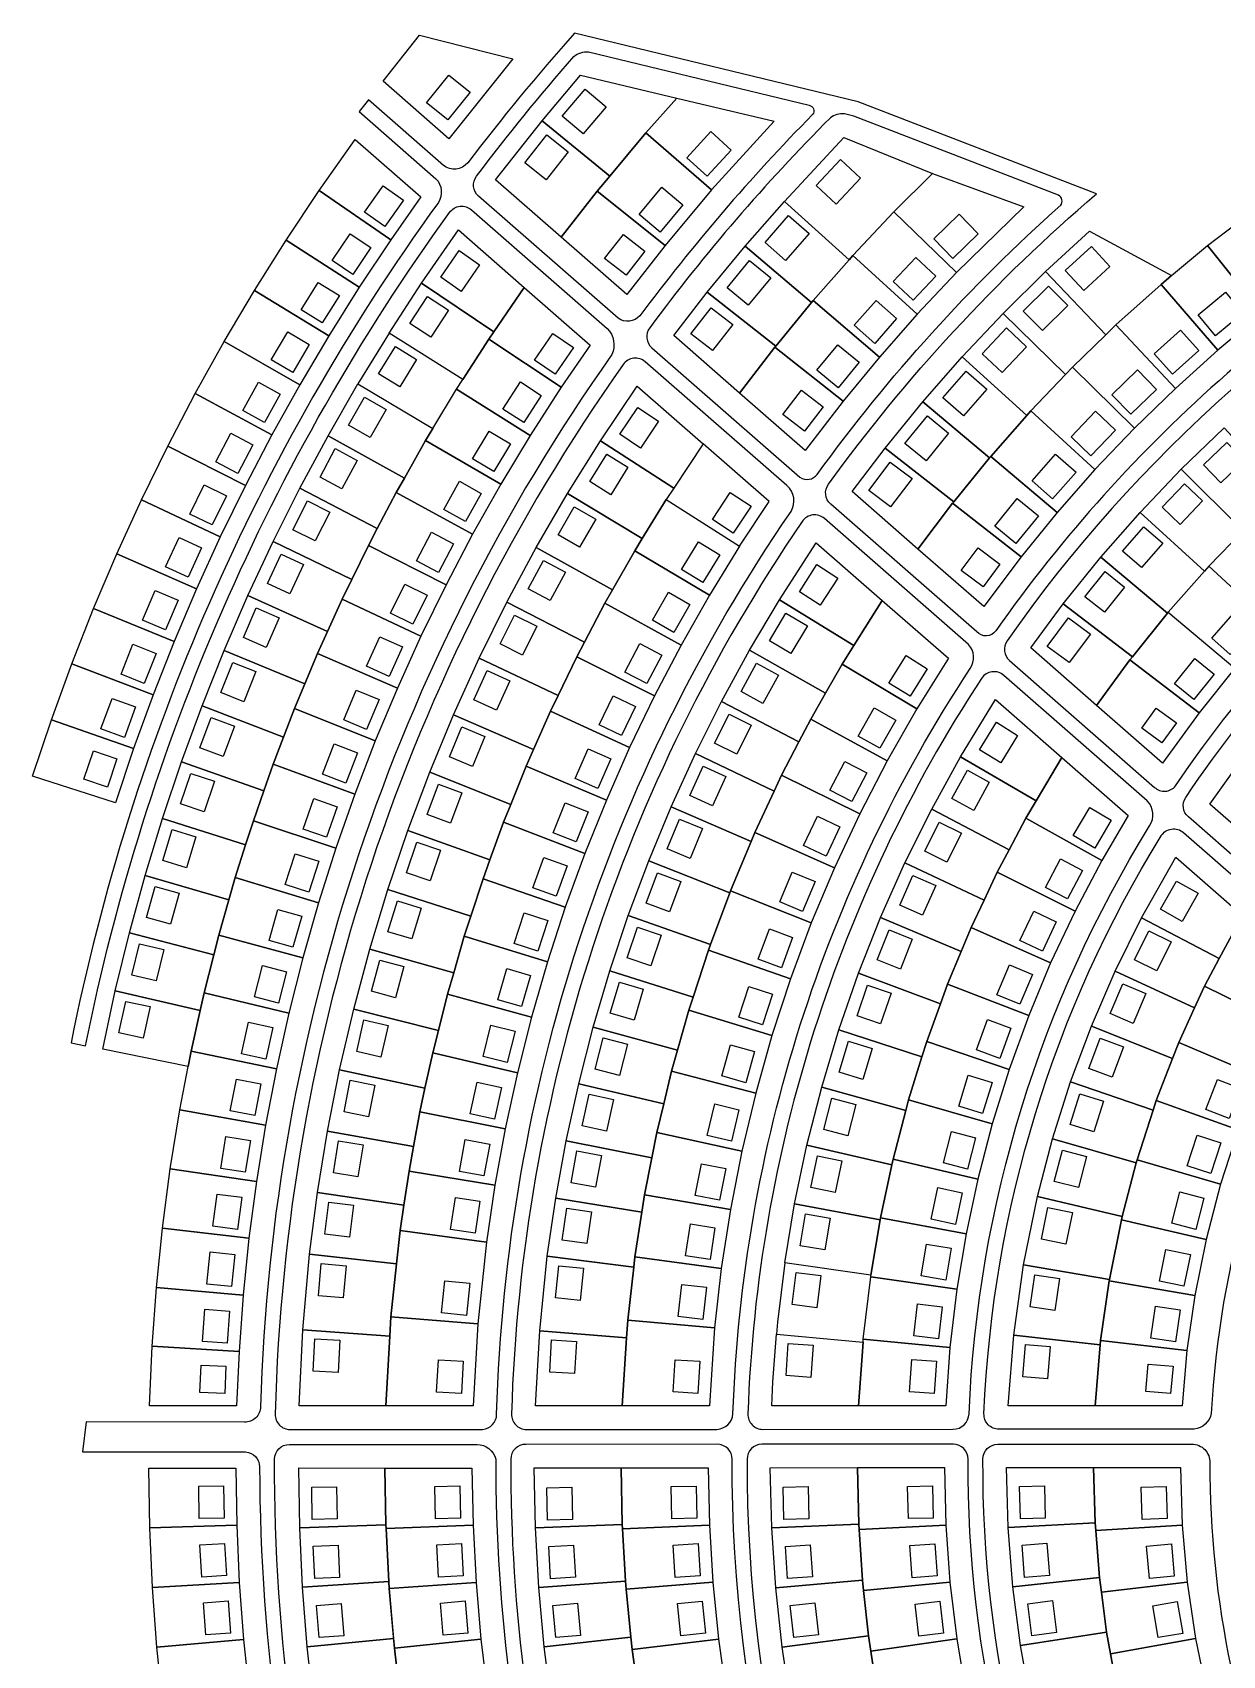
# Model space of a CAD drawing. Header units: millimetres. Extents: x -2529 to 8314, y -4885 to 3935.
# Drawn here: x -228 to 251, y -1768 to -1115 of the extents above; entities that cross this region are included whole.
import ezdxf

# ---------------------------------------------------------------- set-up
doc = ezdxf.new("R2010")
doc.units = ezdxf.units.MM
for name, color, linetype, true_color in [('благоустройство_внутридворовые_дороги', 7, 'Continuous', 0x000000), ('дома_зона застройки', 7, 'Continuous', 0x000000), ('Участки_зона_Ж_1_1_18_08_034001_2518', 7, 'Continuous', 0x000000)]:
    doc.layers.add(name, color=color, linetype=linetype, true_color=true_color)
doc.layers.add('дом_ИЖС_2518_2', color=5, linetype='Continuous')

msp = doc.modelspace()

# ---------------------------------------------------------------- linework, layer by layer
at = {"layer": 'благоустройство_внутридворовые_дороги'}
for points in [[(367.41, -1173.53, 0.12021), (159.44, -1355.5, -0.472633), (151.77, -1355.92), (93.05, -1304.56, -0.387577), (92.14, -1296.52, -0.059359), (199.99, -1179.71), (104.11, -1142.7), (-9.93, -1115.05, 0.019548), (-52.93, -1167.27, -0.400493), (-62.73, -1168.29), (-92.89, -1141.91), (-96.61, -1146.62), (-65.72, -1173.65, -0.3467), (-64.74, -1183.2, 0.107822), (-212.48, -1521.3), (-206.59, -1522.47, -0.107658), (-60.21, -1187.17, -0.441609), (-51.4, -1186.17), (3.15, -1233.89, -0.310579), (5.05, -1244.35, 0.147368), (-136.29, -1667.64, -0.425913), (-142.73, -1673.82), (-206.4, -1673.69), (-207.86, -1685.83), (-142.29, -1685.81, -0.390853), (-136.63, -1691.81, 0.13968), (-19.82, -2099.3, -0.342038)], [(509.92, -1314.05, -0.45558), (506.58, -1322.47, 0.169475), (305.31, -1483.53, -0.436327), (298.1, -1483.93), (236.88, -1430.37, -0.377114), (235.84, -1422.52, -0.155886), (465.6, -1240.08, -0.380517), (473.05, -1242.93), (509.92, -1314.05)], [(-130.37, -1670.65, 0.421928), (-124.37, -1676.8), (-47.01, -1676.77, 0.401184), (-41.33, -1670.6, -0.143755), (77.09, -1307.47, 0.367787), (75.4, -1297.09), (18.44, -1247.27, 0.445199), (9.59, -1248.33, 0.1481), (-130.37, -1670.65, -0.1481)], [(-35.33, -1670.59, 0.423108), (-29.33, -1676.77), (47.3, -1676.74, 0.379706), (53.74, -1670.53, -0.13749), (149.14, -1370.66, 0.354191), (148.42, -1360.96), (90.53, -1310.33, 0.449505), (81.63, -1311.46, 0.143413), (-35.33, -1670.59, 0.145762)], [(59.74, -1670.53, 0.424628), (65.74, -1676.74), (142.22, -1676.71, 0.395802), (148.69, -1670.46, -0.128842), (221.31, -1434, 0.350392), (220.36, -1423.9), (162.66, -1373.43, 0.4555), (153.69, -1374.65, 0.137026), (59.74, -1670.53, 0.139771)], [(160.69, -1676.71, -0.426731), (154.69, -1670.46, -0.128176), (225.88, -1438.02, -0.463878), (234.94, -1436.65), (295.38, -1489.53, -0.293312), (295.81, -1499.5, 0.115233), (246.09, -1670.36, -0.323456), (239.2, -1676.68), (160.69, -1676.71)], [(-15.15, -2095.43, -0.140411), (-130.63, -1688.79, -0.413445), (-124.63, -1682.8), (-49.2, -1682.78, -0.341353), (-41.63, -1688.76, 0.136717), (55.04, -2039.63, -0.322362), (53.72, -2047.34), (-6.23, -2096.89, -0.454331), (-15.15, -2095.43, 0.142692)], [(58.78, -2034.18, 0.460125), (67.76, -2035.74), (126.44, -1987.24, 0.328711), (128.24, -1976.59, -0.129688), (53.39, -1688.72, 0.391191), (47.8, -1682.74), (-29.63, -1682.77, 0.413265), (-35.63, -1688.75, 0.135684), (58.78, -2034.18, 0.138336)], [(132.94, -1972.69, 0.468048), (141.99, -1974.39), (200.98, -1925.64, 0.331334), (202.7, -1914.78, -0.120891), (148.27, -1688.69, 0.412127), (142.37, -1682.71), (65.39, -1682.74, 0.413073), (59.39, -1688.72, 0.129217), (132.94, -1972.69, 0.132383)]]:
    msp.add_lwpolyline(points, format="xyb", dxfattribs=at)
for points in [[(-4.32, -1122.59), (84.33, -1144.08, -0.565863), (85.79, -1147.78, 0.034546), (16.31, -1228.83, -0.368351), (7.54, -1229.76), (-48.56, -1180.68, -0.393447), (-49.4, -1172.55, -0.018043), (-10.24, -1124.46, -0.190819)], [(92.9, -1149.13, 0.036326), (20.26, -1233.56, 0.390718), (21.13, -1241.65), (80.66, -1293.72, 0.403965), (87.61, -1292.55, -0.053992), (185.57, -1184.31, 0.451335), (184.7, -1180.24), (102.32, -1148.44), (98.56, -1147.53, 0.194975)], [(365.29, -1181.43, 0.118068), (163.98, -1359.48, 0.383178), (164.94, -1367.44), (223.28, -1418.48, 0.436827), (231.71, -1417.91, -0.154711), (462.81, -1234.72, 0.42034), (465.66, -1228.67), (460.36, -1218.44, 0.180647), (457.24, -1215.63), (370.32, -1181.15, 0.220155)], [(245.55, -1690.2, 0.106315), (279.51, -1850.86, -0.358213), (276.69, -1863.06), (216.59, -1912.73, -0.479156), (207.43, -1910.85, -0.120211), (154.27, -1688.69, -0.412833), (160.26, -1682.71), (238.28, -1682.68, -0.420292)]]:
    msp.add_lwpolyline(points, format="xyb", close=True, dxfattribs=at)
at = {"layer": 'дом_ИЖС_2518_2'}
for points in [[(-160.9, -1712.62), (-161.1, -1699.62), (-151.1, -1699.47), (-150.9, -1712.47)], [(-115.5, -1712.95), (-115.69, -1699.95), (-105.7, -1699.8), (-105.5, -1712.8)], [(-65.85, -1712.69), (-66.1, -1699.69), (-56.1, -1699.5), (-55.86, -1712.5)], [(-20.81, -1713.21), (-21.07, -1700.22), (-11.08, -1700.01), (-10.81, -1713.01)], [(29.21, -1712.74), (28.92, -1699.75), (38.92, -1699.53), (39.21, -1712.52)], [(74.26, -1712.96), (73.95, -1699.96), (83.95, -1699.73), (84.26, -1712.72)], [(124.29, -1712.67), (123.95, -1699.68), (133.95, -1699.42), (134.29, -1712.41)], [(169.35, -1712.69), (168.98, -1699.7), (178.98, -1699.42), (179.35, -1712.41)], [(218.32, -1712.98), (217.91, -1699.99), (227.9, -1699.67), (228.32, -1712.66)], [(-159.91, -1736.21), (-160.7, -1723.23), (-150.72, -1722.62), (-149.93, -1735.6)], [(-114.48, -1736.77), (-115.09, -1723.78), (-105.1, -1723.31), (-104.49, -1736.3)], [(-64.73, -1736.16), (-65.41, -1723.18), (-55.42, -1722.65), (-54.74, -1735.63)], [(-19.58, -1736.82), (-20.31, -1723.84), (-10.33, -1723.27), (-9.59, -1736.25)], [(30.52, -1736.29), (29.73, -1723.31), (39.71, -1722.71), (40.5, -1735.68)], [(75.72, -1736.79), (74.86, -1723.82), (84.83, -1723.16), (85.7, -1736.13)], [(125.86, -1736.42), (124.92, -1723.45), (134.89, -1722.73), (135.83, -1735.69)], [(171.04, -1736.29), (170.02, -1723.33), (179.99, -1722.54), (181.01, -1735.5)], [(221.26, -1736.69), (220.1, -1723.74), (230.06, -1722.85), (231.22, -1735.79)], [(-158.24, -1759.44), (-159.22, -1746.48), (-149.25, -1745.72), (-148.27, -1758.69)], [(-112.71, -1760.54), (-113.74, -1747.58), (-103.77, -1746.8), (-102.74, -1759.76)], [(-62.82, -1759.58), (-63.93, -1746.63), (-53.97, -1745.77), (-52.86, -1758.72)], [(-17.48, -1760.54), (-18.69, -1747.6), (-8.73, -1746.67), (-7.52, -1759.62)], [(32.74, -1759.77), (31.45, -1746.83), (41.4, -1745.84), (42.69, -1758.77)], [(78.16, -1760.54), (76.75, -1747.62), (86.69, -1746.53), (88.1, -1759.45)], [(128.51, -1759.94), (126.97, -1747.03), (136.9, -1745.85), (138.44, -1758.75)], [(173.94, -1759.76), (172.26, -1746.87), (182.18, -1745.58), (183.86, -1758.47)], [(224.77, -1760.54), (222.53, -1747.74), (232.38, -1746.02), (234.62, -1758.82)]]:
    msp.add_lwpolyline(points, close=True, dxfattribs=at)
at = {"layer": 'дома_зона застройки'}
for points in [[(-69.51, -1143.09), (-60.56, -1131.94), (-51.98, -1138.83), (-60.94, -1149.98)], [(-14.92, -1148.52), (-5.71, -1137.59), (2.7, -1144.68), (-6.52, -1155.61)], [(35.21, -1165.25), (44.84, -1154.68), (52.97, -1162.08), (43.35, -1172.65)], [(-30, -1167.25), (-21.13, -1156.03), (-12.5, -1162.85), (-21.37, -1174.07)], [(87.19, -1176.41), (96.94, -1165.96), (104.98, -1173.46), (95.22, -1183.92)], [(-94.42, -1187.14), (-86.95, -1176.5), (-78.77, -1182.24), (-86.24, -1192.88)], [(16.02, -1188.02), (25.19, -1177.04), (33.63, -1184.09), (24.46, -1195.07)], [(134.47, -1197.87), (144.72, -1187.91), (152.39, -1195.79), (142.14, -1205.76)], [(66.64, -1199.22), (76.06, -1188.47), (84.34, -1195.72), (74.91, -1206.47)], [(-107.44, -1206.57), (-100.24, -1195.74), (-91.91, -1201.28), (-99.11, -1212.1)], [(2.1, -1205.73), (9.65, -1196.02), (18.33, -1202.78), (10.78, -1212.49)], [(187.39, -1210.51), (197.93, -1200.84), (205.36, -1208.94), (194.83, -1218.61)], [(-63.78, -1213.26), (-56.37, -1202.57), (-48.15, -1208.28), (-55.56, -1218.96)], [(51.35, -1217.52), (60.43, -1206.47), (68.93, -1213.45), (59.85, -1224.5)], [(118.16, -1215), (127.27, -1205.31), (135.28, -1212.85), (126.17, -1222.54)], [(-119.94, -1226.34), (-113.03, -1215.33), (-104.56, -1220.64), (-111.47, -1231.65)], [(170.49, -1226.88), (180.66, -1216.84), (188.39, -1224.67), (178.21, -1234.71)], [(240.79, -1228.44), (251.78, -1219.3), (258.81, -1227.76), (247.81, -1236.9)], [(-76.16, -1231.93), (-69.07, -1221.04), (-60.69, -1226.5), (-67.78, -1237.39)], [(36.78, -1236.07), (44.91, -1225.55), (53.62, -1232.27), (45.49, -1242.79)], [(102.53, -1232.6), (111.31, -1222.61), (119.57, -1229.88), (110.78, -1239.86)], [(153.99, -1244.06), (163.79, -1233.65), (171.8, -1241.2), (161.99, -1251.6)], [(-131.93, -1246.43), (-125.31, -1235.24), (-116.7, -1240.33), (-123.32, -1251.52)], [(-26.04, -1246.64), (-18.7, -1235.91), (-10.45, -1241.55), (-17.79, -1252.28)], [(87.5, -1250.71), (95.94, -1240.44), (104.44, -1247.42), (95.99, -1257.69)], [(223.14, -1244.14), (233.77, -1234.58), (241.12, -1242.76), (230.49, -1252.32)], [(-88.79, -1252.16), (-82.01, -1241.07), (-73.48, -1246.29), (-80.26, -1257.38)], [(138.12, -1261.82), (147.54, -1251.07), (155.81, -1258.32), (146.39, -1269.07)], [(206.11, -1260.51), (216.36, -1250.55), (224.03, -1258.43), (213.77, -1268.4)], [(-143.37, -1266.83), (-137.05, -1255.47), (-128.31, -1260.33), (-134.63, -1271.69)], [(-38.8, -1266.28), (-31.76, -1255.35), (-23.35, -1260.77), (-30.39, -1271.7)], [(73.78, -1268.44), (81.26, -1258.67), (89.99, -1265.36), (82.52, -1275.13)], [(-100.85, -1272.74), (-94.38, -1261.46), (-85.71, -1266.44), (-92.18, -1277.71)], [(8.25, -1276.42), (15.51, -1265.64), (23.8, -1271.22), (16.55, -1282.01)], [(122.9, -1280.15), (131.93, -1269.06), (140.46, -1276), (131.43, -1287.09)], [(189.73, -1277.53), (199.59, -1267.17), (207.56, -1274.76), (197.7, -1285.11)], [(-154.28, -1287.53), (-148.26, -1276.01), (-139.39, -1280.64), (-145.41, -1292.16)], [(-50.99, -1286.31), (-44.27, -1275.18), (-35.71, -1280.34), (-42.43, -1291.47)], [(243.02, -1288.78), (252.39, -1279.76), (259.32, -1286.97), (249.96, -1295.98)], [(-112.33, -1293.65), (-106.18, -1282.2), (-97.37, -1286.93), (-103.52, -1298.38)], [(-3.89, -1295.45), (3, -1284.42), (11.48, -1289.72), (4.59, -1300.75)], [(174.02, -1295.17), (183.47, -1284.44), (191.73, -1291.71), (182.28, -1302.44)], [(108.35, -1298.99), (116.99, -1287.59), (125.75, -1294.24), (117.11, -1305.63)], [(-164.63, -1308.51), (-158.92, -1296.83), (-149.94, -1301.23), (-155.65, -1312.9)], [(-62.58, -1306.68), (-56.19, -1295.35), (-47.48, -1300.26), (-53.87, -1311.59)], [(226.37, -1305.77), (235.35, -1296.36), (242.58, -1303.26), (233.61, -1312.67)], [(-123.21, -1314.88), (-117.39, -1303.26), (-108.45, -1307.74), (-114.27, -1319.36)], [(-16.61, -1316.83), (-10.09, -1305.58), (-1.44, -1310.59), (-7.96, -1321.84)], [(45.51, -1310.75), (52.66, -1299.89), (61.01, -1305.4), (53.86, -1316.25)], [(159.01, -1313.41), (168.04, -1302.32), (176.57, -1309.27), (167.54, -1320.36)], [(-174.43, -1329.75), (-169.03, -1317.93), (-159.94, -1322.09), (-165.34, -1333.91)], [(-73.57, -1327.39), (-67.52, -1315.88), (-58.67, -1320.53), (-64.72, -1332.04)], [(210.46, -1323.44), (219.03, -1313.67), (226.55, -1320.26), (217.98, -1330.03)], [(-133.5, -1336.41), (-128, -1324.63), (-118.94, -1328.86), (-124.43, -1340.64)], [(33.08, -1330.8), (39.88, -1319.72), (48.4, -1324.95), (41.6, -1336.03)], [(145.53, -1331.2), (152.3, -1322.16), (161.1, -1328.75), (154.33, -1337.79)], [(-28.62, -1338.62), (-22.48, -1327.16), (-13.66, -1331.88), (-19.81, -1343.34)], [(80.44, -1339.78), (87.5, -1328.86), (95.9, -1334.29), (88.84, -1345.21)], [(195.3, -1341.77), (203.45, -1331.64), (211.24, -1337.91), (203.1, -1348.04)], [(-83.94, -1348.4), (-78.24, -1336.72), (-69.25, -1341.12), (-74.96, -1352.8)], [(-183.67, -1351.25), (-178.58, -1339.29), (-169.38, -1343.2), (-174.47, -1355.16)], [(21.33, -1351.26), (27.75, -1339.96), (36.45, -1344.9), (30.02, -1356.2)], [(-143.17, -1358.22), (-138.01, -1346.29), (-128.83, -1350.26), (-133.99, -1362.19)], [(-39.9, -1360.8), (-34.14, -1349.14), (-25.18, -1353.57), (-30.94, -1365.23)], [(68.41, -1359.55), (75.04, -1348.37), (83.65, -1353.47), (77.02, -1364.65)], [(180.14, -1361.76), (188.64, -1350.26), (197.49, -1356.8), (188.98, -1368.3)], [(246.26, -1358.42), (254.86, -1348.67), (262.36, -1355.29), (253.76, -1365.04)], [(-93.7, -1369.72), (-88.34, -1357.88), (-79.23, -1362), (-84.59, -1373.84)], [(-192.34, -1372.98), (-187.56, -1360.89), (-178.26, -1364.56), (-183.03, -1376.65)], [(10.27, -1372.11), (16.31, -1360.6), (25.16, -1365.24), (19.12, -1376.75)], [(-152.22, -1380.3), (-147.4, -1368.22), (-138.11, -1371.93), (-142.94, -1384.01)], [(57.02, -1379.91), (63.24, -1368.5), (72.02, -1373.29), (65.79, -1384.7)], [(116.46, -1376.5), (123.35, -1365.48), (131.83, -1370.78), (124.94, -1381.8)], [(231.31, -1376.81), (239.45, -1366.67), (247.25, -1372.93), (239.11, -1383.07)], [(-50.44, -1383.32), (-45.07, -1371.49), (-35.96, -1375.62), (-41.34, -1387.46)], [(-200.43, -1394.93), (-195.97, -1382.72), (-186.58, -1386.14), (-191.03, -1398.36)], [(-102.82, -1391.31), (-97.81, -1379.32), (-88.58, -1383.17), (-93.59, -1395.17)], [(-0.08, -1393.32), (5.57, -1381.61), (14.57, -1385.95), (8.92, -1397.66)], [(-160.65, -1402.62), (-156.17, -1390.41), (-146.78, -1393.86), (-151.26, -1406.06)], [(46.35, -1400.66), (52.16, -1389.04), (61.11, -1393.51), (55.29, -1405.14)], [(104.15, -1397.82), (110.59, -1386.53), (119.28, -1391.48), (112.84, -1402.77)], [(218.12, -1394.7), (224, -1386.61), (232.09, -1392.49), (226.21, -1400.58)], [(-60.23, -1406.2), (-55.26, -1394.19), (-46.02, -1398.02), (-51, -1410.03)], [(152.89, -1403.38), (159.7, -1392.31), (168.22, -1397.55), (161.4, -1408.62)], [(-207.3, -1415.19), (-203.49, -1403.81), (-194.01, -1406.99), (-197.82, -1418.37)], [(-111.3, -1413.16), (-106.65, -1401.03), (-97.31, -1404.61), (-101.97, -1416.75)], [(-9.72, -1414.86), (-4.47, -1402.97), (4.68, -1407.01), (-0.57, -1418.9)], [(36.42, -1421.79), (41.82, -1409.96), (50.92, -1414.12), (45.51, -1425.94)], [(92.71, -1419.62), (98.69, -1408.08), (107.57, -1412.68), (101.59, -1424.22)], [(-168.45, -1425.16), (-164.31, -1412.84), (-154.83, -1416.02), (-158.97, -1428.35)], [(141.78, -1422.92), (148.06, -1411.53), (156.82, -1416.37), (150.54, -1427.75)], [(-119.14, -1435.26), (-114.84, -1422.99), (-105.41, -1426.29), (-109.7, -1438.56)], [(-69.26, -1429.38), (-64.68, -1417.21), (-55.33, -1420.73), (-59.9, -1432.9)], [(-18.62, -1436.71), (-13.77, -1424.65), (-4.5, -1428.38), (-9.35, -1440.45)], [(190.61, -1437.85), (197.2, -1426.64), (205.82, -1431.7), (199.23, -1442.91)], [(-175.61, -1447.92), (-171.82, -1435.49), (-162.25, -1438.4), (-166.04, -1450.84)], [(27.25, -1443.24), (32.23, -1431.23), (41.47, -1435.06), (36.49, -1447.07)], [(82.17, -1441.87), (87.68, -1430.09), (96.74, -1434.33), (91.23, -1446.1)], [(130.86, -1444.14), (136.65, -1432.5), (145.6, -1436.96), (139.81, -1448.6)], [(-77.52, -1452.85), (-73.35, -1440.53), (-63.88, -1443.74), (-68.05, -1456.06)], [(-126.33, -1457.57), (-122.39, -1445.18), (-112.86, -1448.21), (-116.8, -1460.6)], [(-26.79, -1458.85), (-22.35, -1446.64), (-12.95, -1450.06), (-17.39, -1462.27)], [(179.41, -1458.7), (185.49, -1447.21), (194.33, -1451.89), (188.25, -1463.38)], [(18.85, -1465.01), (23.4, -1452.83), (32.77, -1456.33), (28.22, -1468.5)], [(72.54, -1464.52), (77.56, -1452.53), (86.79, -1456.4), (81.76, -1468.39)], [(120.85, -1465.81), (126.14, -1453.94), (135.27, -1458.01), (129.98, -1469.88)], [(-182.13, -1470.87), (-178.69, -1458.33), (-169.04, -1460.98), (-172.48, -1473.52)], [(225.73, -1467.48), (232.12, -1456.16), (240.83, -1461.07), (234.44, -1472.39)], [(-132.85, -1480.08), (-129.28, -1467.58), (-119.67, -1470.33), (-123.24, -1482.83)], [(-85, -1476.57), (-81.23, -1464.13), (-71.66, -1467.02), (-75.43, -1479.47)], [(-34.21, -1481.26), (-30.18, -1468.9), (-20.67, -1472), (-24.7, -1484.36)], [(169.17, -1480.06), (174.71, -1468.31), (183.76, -1472.57), (178.21, -1484.33)], [(11.22, -1487.06), (15.34, -1474.73), (24.82, -1477.89), (20.71, -1490.22)], [(63.83, -1487.55), (68.37, -1475.37), (77.74, -1478.85), (73.2, -1491.04)], [(-187.99, -1494), (-184.91, -1481.37), (-175.2, -1483.74), (-178.28, -1496.37)], [(111.76, -1487.89), (116.55, -1475.8), (125.84, -1479.48), (121.06, -1491.57)], [(215.27, -1487.84), (221.03, -1476.18), (230, -1480.61), (224.24, -1492.27)], [(-91.68, -1500.52), (-88.33, -1487.96), (-78.67, -1490.54), (-82.02, -1503.1)], [(-138.71, -1502.78), (-135.51, -1490.18), (-125.82, -1492.64), (-129.02, -1505.24)], [(-40.87, -1503.9), (-37.26, -1491.41), (-27.65, -1494.19), (-31.26, -1506.68)], [(159.92, -1501.88), (164.92, -1489.88), (174.15, -1493.72), (169.16, -1505.72)], [(4.39, -1509.36), (8.06, -1496.89), (17.65, -1499.72), (13.98, -1512.19)], [(56.07, -1510.92), (60.1, -1498.56), (69.61, -1501.66), (65.57, -1514.02)], [(103.62, -1510.33), (107.89, -1498.05), (117.33, -1501.33), (113.07, -1513.61)], [(205.48, -1509.51), (210.58, -1497.55), (219.78, -1501.47), (214.68, -1513.43)], [(-193.21, -1517.28), (-190.48, -1504.57), (-180.7, -1506.66), (-183.43, -1519.37)], [(-143.9, -1525.62), (-141.07, -1512.93), (-131.31, -1515.1), (-134.14, -1527.79)], [(-97.58, -1524.71), (-94.65, -1512.04), (-84.9, -1514.3), (-87.84, -1526.96)], [(-46.77, -1526.75), (-43.58, -1514.15), (-33.88, -1516.6), (-37.07, -1529.2)], [(151.7, -1524.1), (156.14, -1511.88), (165.54, -1515.29), (161.1, -1527.51)], [(-1.65, -1531.87), (1.58, -1519.28), (11.27, -1521.76), (8.04, -1534.35)], [(96.44, -1533.09), (100.18, -1520.64), (109.76, -1523.52), (106.02, -1535.97)], [(196.86, -1531.58), (201.4, -1519.4), (210.77, -1522.89), (206.23, -1535.07)], [(49.25, -1534.57), (52.78, -1522.06), (62.41, -1524.78), (58.88, -1537.29)], [(144.51, -1546.67), (148.38, -1534.26), (157.93, -1537.24), (154.06, -1549.65)], [(-148.42, -1548.62), (-145.97, -1535.85), (-136.15, -1537.74), (-138.6, -1550.51)], [(-102.67, -1549.06), (-100.16, -1536.3), (-90.35, -1538.24), (-92.86, -1550.99)], [(-51.89, -1549.78), (-49.13, -1537.08), (-39.36, -1539.21), (-42.12, -1551.91)], [(243.94, -1548.1), (248.65, -1535.98), (257.97, -1539.6), (253.26, -1551.72)], [(-6.85, -1554.64), (-4.07, -1541.94), (5.69, -1544.08), (2.91, -1556.78)], [(43.4, -1558.49), (46.42, -1545.85), (56.15, -1548.17), (53.13, -1560.82)], [(90.24, -1556.14), (93.44, -1543.54), (103.13, -1546.01), (99.93, -1558.61)], [(189.34, -1554.1), (193.26, -1541.7), (202.79, -1544.72), (198.87, -1557.11)], [(-152.26, -1571.74), (-150.18, -1558.91), (-140.31, -1560.51), (-142.39, -1573.34)], [(-56.24, -1572.98), (-53.9, -1560.19), (-44.07, -1561.99), (-46.4, -1574.78)], [(138.37, -1569.56), (141.66, -1556.98), (151.34, -1559.51), (148.05, -1572.09)], [(236.42, -1570.74), (240.42, -1558.37), (249.94, -1561.45), (245.93, -1573.82)], [(-106.95, -1573.56), (-104.86, -1560.73), (-94.99, -1562.34), (-97.08, -1575.17)], [(-11.32, -1577.55), (-8.99, -1564.76), (0.85, -1566.55), (-1.48, -1579.34)], [(85.01, -1579.44), (87.68, -1566.71), (97.47, -1568.77), (94.8, -1581.49)], [(182.97, -1576.97), (186.26, -1564.39), (195.93, -1566.92), (192.65, -1579.5)], [(38.53, -1582.63), (41.03, -1569.87), (50.84, -1571.8), (48.34, -1584.56)], [(133.4, -1592.2), (136.11, -1579.49), (145.89, -1581.57), (143.18, -1594.29)], [(-155.42, -1594.97), (-153.72, -1582.08), (-143.81, -1583.39), (-145.51, -1596.28)], [(-110.42, -1598.2), (-108.76, -1585.31), (-98.84, -1586.59), (-100.51, -1599.48)], [(-59.81, -1596.3), (-57.9, -1583.44), (-48.01, -1584.91), (-49.92, -1597.77)], [(230.2, -1593.77), (233.49, -1581.19), (243.16, -1583.72), (239.87, -1596.3)], [(-14.93, -1600.59), (-13.06, -1587.73), (-3.16, -1589.17), (-5.03, -1602.03)], [(80.78, -1602.93), (82.91, -1590.1), (92.78, -1591.74), (90.65, -1604.57)], [(177.83, -1600.19), (180.42, -1587.45), (190.22, -1589.44), (187.63, -1602.18)], [(34.63, -1606.92), (36.62, -1594.08), (46.51, -1595.61), (44.52, -1608.45)], [(-157.9, -1618.28), (-156.57, -1605.34), (-146.63, -1606.36), (-147.95, -1619.29)], [(129.45, -1615.04), (131.58, -1602.22), (141.45, -1603.86), (139.32, -1616.68)], [(225.31, -1617.12), (227.87, -1604.37), (237.68, -1606.34), (235.11, -1619.09)], [(-112.99, -1623.01), (-111.83, -1610.06), (-101.87, -1610.95), (-103.03, -1623.9)], [(-17.6, -1623.86), (-16.29, -1610.93), (-6.34, -1611.94), (-7.65, -1624.87)], [(-63.44, -1629.87), (-62.09, -1616.94), (-52.15, -1617.97), (-53.49, -1630.9)], [(31.73, -1631.39), (33.19, -1618.47), (43.13, -1619.6), (41.66, -1632.51)], [(77.55, -1626.58), (79.14, -1613.68), (89.06, -1614.89), (87.48, -1627.8)], [(173.28, -1627.51), (175.1, -1614.64), (185, -1616.04), (183.18, -1628.91)], [(-159.65, -1641.39), (-158.72, -1628.42), (-148.74, -1629.14), (-149.67, -1642.1)], [(126.43, -1639.15), (127.97, -1626.24), (137.9, -1627.42), (136.36, -1640.33)], [(221.84, -1640.07), (223.68, -1627.2), (233.58, -1628.62), (231.74, -1641.49)], [(-115.06, -1653.31), (-114.41, -1640.33), (-104.42, -1640.83), (-105.07, -1653.81)], [(-19.93, -1653.75), (-19.18, -1640.77), (-9.19, -1641.35), (-9.94, -1654.33)], [(75.07, -1655.12), (75.99, -1642.15), (85.96, -1642.85), (85.04, -1655.82)], [(170.3, -1655.63), (171.34, -1642.67), (181.31, -1643.47), (180.27, -1656.43)], [(-160.66, -1661.87), (-160.16, -1650.88), (-150.17, -1651.33), (-150.67, -1662.32)], [(-65.48, -1661.72), (-64.71, -1648.74), (-54.73, -1649.34), (-55.5, -1662.32)], [(29.66, -1661.69), (30.47, -1648.72), (40.45, -1649.34), (39.64, -1662.32)], [(124.68, -1661.61), (125.61, -1648.64), (135.58, -1649.35), (134.66, -1662.32)], [(219.8, -1661.45), (220.75, -1650.49), (230.71, -1651.36), (229.76, -1662.32)]]:
    msp.add_lwpolyline(points, close=True, dxfattribs=at)
at = {"layer": 'Участки_зона_Ж_1_1_18_08_034001_2518'}
for points in [[(-86.99, -1134.44), (-72.32, -1115.87), (-34.75, -1125.37), (-60.59, -1157.54)], [(-23.05, -1150.4), (-7.54, -1132.02), (31.13, -1141.18), (18.68, -1155.21), (4.18, -1172.56)], [(18.68, -1155.21), (31.13, -1141.18), (70.31, -1150.46), (45.1, -1178.15)], [(-41.73, -1174.03), (-23.05, -1150.4), (4.18, -1172.56), (-0.84, -1178.57), (-15.33, -1197.13)], [(-0.84, -1178.57), (4.18, -1172.56), (18.68, -1155.21), (45.1, -1178.15), (26.44, -1200.5)], [(-112.72, -1178.4), (-98.23, -1157.83), (-71.77, -1180.97), (-83.84, -1198.16)], [(74.45, -1182.73), (98.37, -1157.1), (133.94, -1171.52), (118.49, -1186.93), (101.94, -1204.51), (100.43, -1206.23)], [(118.49, -1186.93), (133.94, -1171.52), (170.65, -1185), (143.57, -1211.34)], [(-125.97, -1198.32), (-112.72, -1178.4), (-83.84, -1198.16), (-96.57, -1217.31)], [(-15.33, -1197.13), (-0.84, -1178.57), (26.44, -1200.5), (11.08, -1220.23)], [(58.63, -1200.78), (74.45, -1182.73), (100.43, -1206.23), (85.95, -1222.68), (85.33, -1223.43)], [(101.94, -1204.51), (118.49, -1186.93), (143.57, -1211.34), (127.81, -1228.09)], [(244.62, -1200.55), (263.97, -1185.71), (284.72, -1213.9), (266.47, -1227.9)], [(-71.51, -1215.62), (-56.65, -1194.2), (-30.17, -1217.36), (-42.41, -1235.16)], [(179.49, -1210.97), (197.17, -1194.74), (230.11, -1212.62), (225.89, -1216.12), (207.77, -1232.41), (203.68, -1236.38)], [(-138.69, -1218.58), (-125.97, -1198.32), (-96.57, -1217.31), (-108.8, -1236.8)], [(43.4, -1219.32), (58.63, -1200.78), (85.33, -1223.43), (70.92, -1240.96)], [(225.89, -1216.12), (230.11, -1212.62), (244.62, -1200.55), (266.47, -1227.9), (248.78, -1242.6)], [(85.95, -1222.68), (100.43, -1206.23), (101.94, -1204.51), (127.81, -1228.09), (112.61, -1245.36)], [(162.41, -1227.83), (179.49, -1210.97), (203.68, -1236.38), (190.3, -1249.38), (187.49, -1252.34)], [(-150.87, -1239.17), (-138.69, -1218.58), (-108.8, -1236.8), (-120.51, -1256.59)], [(-84.59, -1235.72), (-71.51, -1215.62), (-42.41, -1235.16), (-44.47, -1238.15), (-54.96, -1254.44)], [(-44.47, -1238.15), (-42.41, -1235.16), (-30.17, -1217.36), (-3.69, -1240.53), (-15.32, -1257.53)], [(29.95, -1236.74), (43.4, -1219.32), (70.92, -1240.96), (70.6, -1241.35), (56.37, -1259.85)], [(207.77, -1232.41), (225.89, -1216.12), (248.78, -1242.6), (231.67, -1257.98)], [(70.6, -1241.35), (70.92, -1240.96), (85.33, -1223.43), (85.95, -1222.68), (112.61, -1245.36), (98, -1263.12)], [(145.95, -1245.3), (162.41, -1227.83), (187.49, -1252.34), (173.52, -1267.01), (171.88, -1268.86)], [(190.3, -1249.38), (203.68, -1236.38), (207.77, -1232.41), (231.67, -1257.98), (215.18, -1274.01)], [(-162.49, -1260.07), (-150.87, -1239.17), (-120.51, -1256.59), (-131.69, -1276.69)], [(-84.59, -1235.72), (-97.12, -1256.19), (-66.96, -1274.07), (-57.47, -1258.34), (-54.96, -1254.44)], [(-57.47, -1258.34), (-54.96, -1254.44), (-44.47, -1238.15), (-15.32, -1257.53), (-27.78, -1276.87)], [(56.37, -1259.85), (70.6, -1241.35), (98, -1263.12), (82.81, -1282.98)], [(130.13, -1263.35), (145.95, -1245.3), (171.88, -1268.86), (157.4, -1285.31), (156.88, -1285.94)], [(173.52, -1267.01), (187.49, -1252.34), (190.3, -1249.38), (215.18, -1274.01), (199.31, -1290.67)], [(-173.57, -1281.27), (-162.49, -1260.07), (-131.69, -1276.69), (-142.34, -1297.08)], [(-109.07, -1277.01), (-97.12, -1256.19), (-66.96, -1274.07), (-69.89, -1278.93), (-78.4, -1294.03)], [(-69.89, -1278.93), (-66.96, -1274.07), (-57.47, -1258.34), (-27.78, -1276.87), (-39.66, -1296.56)], [(0.48, -1279.02), (15.24, -1257.08), (41.74, -1280.27), (29.92, -1298.09)], [(114.98, -1281.96), (130.13, -1263.35), (156.88, -1285.94), (142.52, -1303.59)], [(157.4, -1285.31), (171.88, -1268.86), (173.52, -1267.01), (199.31, -1290.67), (184.11, -1307.93)], [(-120.42, -1298.15), (-109.07, -1277.01), (-78.4, -1294.03), (-81.68, -1299.84), (-89.29, -1314.31)], [(-81.68, -1299.84), (-78.4, -1294.03), (-69.89, -1278.93), (-39.66, -1296.56), (-50.95, -1316.6)], [(-12.79, -1300.26), (0.48, -1279.02), (29.92, -1298.09), (26.9, -1302.64), (17.26, -1318.35), (-12.79, -1300.26)], [(234.02, -1290.51), (251.31, -1273.86), (275.13, -1299.66), (262.25, -1311.79), (258.89, -1315.26)], [(-184.08, -1302.76), (-173.57, -1281.27), (-142.34, -1297.08), (-152.45, -1317.74)], [(56.42, -1321.44), (68.27, -1303.47), (41.74, -1280.27), (29.92, -1298.09), (26.9, -1302.64)], [(101.69, -1299.5), (114.98, -1281.96), (142.52, -1303.59), (142.02, -1304.2), (128.14, -1322.63)], [(142.02, -1304.2), (142.52, -1303.59), (156.88, -1285.94), (157.4, -1285.31), (184.11, -1307.93), (169.59, -1325.76)], [(217.45, -1307.87), (234.02, -1290.51), (258.89, -1315.26), (245.13, -1329.49), (243.32, -1331.53)], [(-131.17, -1319.61), (-120.42, -1298.15), (-89.29, -1314.31), (-92.87, -1321.13), (-99.59, -1334.88)], [(-194.03, -1324.53), (-184.08, -1302.76), (-152.45, -1317.74), (-162.01, -1338.66)], [(-92.87, -1321.13), (-89.29, -1314.31), (-81.68, -1299.84), (-50.95, -1316.6), (-61.65, -1336.96)], [(-25.35, -1321.93), (-12.79, -1300.26), (17.26, -1318.35), (14.21, -1323.33), (5.29, -1339.02)], [(14.21, -1323.33), (17.26, -1318.35), (26.9, -1302.64), (56.42, -1321.44), (44.34, -1341.13)], [(128.14, -1322.63), (142.02, -1304.2), (169.59, -1325.76), (154.6, -1345.78)], [(201.63, -1325.92), (217.45, -1307.87), (243.32, -1331.53), (228.82, -1347.97), (228.45, -1348.44)], [(270.81, -1353.26), (245.13, -1329.49), (258.89, -1315.26), (262.25, -1311.79), (286.81, -1336.73)], [(-203.4, -1346.54), (-194.03, -1324.53), (-162.01, -1338.66), (-171.02, -1359.82)], [(-141.32, -1341.36), (-131.17, -1319.61), (-99.59, -1334.88), (-103.42, -1342.72), (-109.32, -1355.74)], [(-103.42, -1342.72), (-99.59, -1334.88), (-92.87, -1321.13), (-61.65, -1336.96), (-71.75, -1357.62)], [(-25.35, -1321.93), (5.29, -1339.02), (2.21, -1344.43), (-6, -1360.08), (-37.18, -1344.01)], [(2.21, -1344.43), (5.29, -1339.02), (14.21, -1323.33), (44.34, -1341.13), (32.93, -1361.21)], [(72.41, -1343.01), (87.23, -1320.06), (113.79, -1343.29), (102.32, -1361.47)], [(186.59, -1344.63), (201.63, -1325.92), (228.45, -1348.44), (214.35, -1366)], [(255.6, -1370.51), (270.81, -1353.26), (245.13, -1329.49), (243.32, -1331.53), (228.82, -1347.97)], [(-150.85, -1363.39), (-141.32, -1341.36), (-109.32, -1355.74), (-113.33, -1364.61), (-118.45, -1376.86)], [(-113.33, -1364.61), (-109.32, -1355.74), (-103.42, -1342.72), (-71.75, -1357.62), (-81.24, -1378.57)], [(-37.18, -1344.01), (-6, -1360.08), (-9.06, -1365.91), (-16.58, -1381.49), (-48.28, -1366.46)], [(-9.06, -1365.91), (-6, -1360.08), (2.21, -1344.43), (32.93, -1361.21), (22.2, -1381.66)], [(60.42, -1363.24), (72.41, -1343.01), (102.32, -1361.47), (97.6, -1368.96), (90.95, -1380.61)], [(127.64, -1386.91), (97.6, -1368.96), (102.32, -1361.47), (113.79, -1343.29), (140.38, -1366.55)], [(173.51, -1362.32), (186.59, -1344.63), (214.35, -1366), (213.41, -1367.17), (200, -1385.49)], [(-212.18, -1368.8), (-203.4, -1346.54), (-171.02, -1359.82), (-179.46, -1381.22)], [(213.41, -1367.17), (214.35, -1366), (228.45, -1348.44), (228.82, -1347.97), (255.6, -1370.51), (241.2, -1388.45)], [(-159.76, -1385.67), (-150.85, -1363.39), (-118.45, -1376.86), (-122.6, -1386.78), (-126.99, -1398.23)], [(-122.6, -1386.78), (-118.45, -1376.86), (-113.33, -1364.61), (-81.24, -1378.57), (-90.11, -1399.8)], [(49.16, -1383.88), (60.42, -1363.24), (90.95, -1380.61), (85, -1391.05), (80.28, -1400.15)], [(-220.38, -1391.27), (-212.18, -1368.8), (-179.46, -1381.22), (-187.34, -1402.83)], [(-48.28, -1366.46), (-16.58, -1381.49), (-19.62, -1387.78), (-26.45, -1403.25), (-58.63, -1389.27)], [(-9.06, -1365.91), (22.2, -1381.66), (12.16, -1402.46), (-19.62, -1387.78), (-16.58, -1381.49)], [(85, -1391.05), (90.95, -1380.61), (97.6, -1368.96), (127.64, -1386.91), (115.74, -1407.77)], [(226.51, -1408.68), (200, -1385.49), (213.41, -1367.17), (241.2, -1388.45)], [(49.16, -1383.88), (80.28, -1400.15), (73.3, -1413.63), (70.29, -1420.07), (38.63, -1404.91)], [(145.29, -1406.21), (159.38, -1383.18), (186.03, -1406.49), (175.7, -1423.84)], [(-168.03, -1408.2), (-159.76, -1385.67), (-126.99, -1398.23), (-131.21, -1409.21), (-134.93, -1419.84)], [(-131.21, -1409.21), (-126.99, -1398.23), (-122.6, -1386.78), (-90.11, -1399.8), (-98.35, -1421.27)], [(-58.63, -1389.27), (-26.45, -1403.25), (-29.42, -1409.98), (-35.59, -1425.31), (-68.22, -1412.41)], [(-19.62, -1387.78), (12.16, -1402.46), (2.82, -1423.59), (-29.42, -1409.98), (-26.45, -1403.25)], [(-227.98, -1413.96), (-220.38, -1391.27), (-187.34, -1402.83), (-194.64, -1424.64)], [(85, -1391.05), (115.74, -1407.77), (104.7, -1429.09), (73.3, -1413.63), (80.28, -1400.15)], [(-175.67, -1430.96), (-168.03, -1408.2), (-134.93, -1419.84), (-139.15, -1431.89), (-142.25, -1441.65)], [(-139.15, -1431.89), (-134.93, -1419.84), (-131.21, -1409.21), (-98.35, -1421.27), (-105.95, -1442.98)], [(-29.42, -1409.98), (2.82, -1423.59), (-5.8, -1445.02), (-38.48, -1432.5), (-35.59, -1425.31)], [(38.63, -1404.91), (70.29, -1420.07), (62.53, -1436.67), (61.01, -1440.3), (28.86, -1426.3)], [(133.65, -1427.3), (145.29, -1406.21), (175.7, -1423.84), (171.53, -1430.85), (164.77, -1443.62)], [(171.53, -1430.85), (175.7, -1423.84), (186.03, -1406.49), (212.72, -1429.83), (202.08, -1447.94)], [(245.46, -1425.26), (258.24, -1407.35), (286.28, -1428.41), (284.75, -1430.36), (272.01, -1448.49)], [(-68.22, -1412.41), (-35.59, -1425.31), (-38.48, -1432.5), (-44, -1447.66), (-77.04, -1435.85)], [(73.3, -1413.63), (104.7, -1429.09), (94.53, -1450.85), (62.53, -1436.67), (70.29, -1420.07)], [(28.86, -1426.3), (61.01, -1440.3), (52.71, -1460.12), (52.44, -1460.85), (19.86, -1448.02)], [(122.92, -1448.87), (133.65, -1427.3), (164.77, -1443.62), (160.01, -1452.61), (154.71, -1463.85)], [(-182.66, -1453.92), (-175.67, -1430.96), (-142.25, -1441.65), (-146.43, -1454.79), (-148.96, -1463.67)], [(-146.43, -1454.79), (-142.25, -1441.65), (-139.15, -1431.89), (-105.95, -1442.98), (-112.92, -1464.9)], [(-77.04, -1435.85), (-44, -1447.66), (-46.78, -1455.31), (-51.66, -1470.29), (-85.08, -1459.57)], [(-38.48, -1432.5), (-5.8, -1445.02), (-13.69, -1466.72), (-46.78, -1455.31), (-44, -1447.66)], [(160.01, -1452.61), (164.77, -1443.62), (171.53, -1430.85), (202.08, -1447.94), (191.32, -1468.27)], [(62.53, -1436.67), (94.53, -1450.85), (85.25, -1473), (52.71, -1460.12), (61.01, -1440.3)], [(19.86, -1448.02), (52.44, -1460.85), (44.67, -1481.72), (11.63, -1470.04)], [(122.92, -1448.87), (154.71, -1463.85), (149.51, -1474.88), (145.51, -1484.49), (113.12, -1470.87)], [(218.05, -1470.93), (231.81, -1446.54), (258.6, -1469.97), (249.27, -1487.37)], [(-189.01, -1477.06), (-182.66, -1453.92), (-148.96, -1463.67), (-153.03, -1477.9), (-155.05, -1485.86)], [(-153.03, -1477.9), (-148.96, -1463.67), (-146.43, -1454.79), (-112.92, -1464.9), (-119.23, -1487.02)], [(-46.78, -1455.31), (-13.69, -1466.72), (-20.85, -1488.68), (-54.31, -1478.39), (-51.66, -1470.29)], [(149.51, -1474.88), (154.71, -1463.85), (160.01, -1452.61), (191.32, -1468.27), (181.5, -1489.07)], [(-85.08, -1459.57), (-51.66, -1470.29), (-54.31, -1478.39), (-58.57, -1493.13), (-92.33, -1483.55)], [(52.71, -1460.12), (85.25, -1473), (76.88, -1495.5), (43.85, -1483.94), (44.67, -1481.72), (52.44, -1460.85)], [(11.63, -1470.04), (44.67, -1481.72), (43.85, -1483.94), (37.67, -1502.85), (4.19, -1492.35)], [(113.12, -1470.87), (145.51, -1484.49), (140.05, -1497.61), (137.18, -1505.5), (104.25, -1493.27)], [(140.05, -1497.61), (145.51, -1484.49), (149.51, -1474.88), (181.5, -1489.07), (172.66, -1510.31)], [(207.42, -1492.45), (218.05, -1470.93), (249.27, -1487.37), (243.34, -1498.43), (239.34, -1507.22)], [(274.75, -1513.81), (243.34, -1498.43), (249.27, -1487.37), (258.6, -1469.97), (285.38, -1493.4)], [(-194.7, -1500.38), (-189.01, -1477.06), (-155.05, -1485.86), (-158.94, -1501.18), (-160.51, -1508.21)], [(-158.94, -1501.18), (-155.05, -1485.86), (-153.03, -1477.9), (-119.23, -1487.02), (-124.9, -1509.31)], [(-54.31, -1478.39), (-20.85, -1488.68), (-27.27, -1510.87), (-61.05, -1501.7), (-58.57, -1493.13)], [(-92.33, -1483.55), (-58.57, -1493.13), (-61.05, -1501.7), (-64.73, -1516.23), (-98.79, -1507.75)], [(43.85, -1483.94), (76.88, -1495.5), (69.42, -1518.33), (35.94, -1508.13), (37.67, -1502.85)], [(4.19, -1492.35), (37.67, -1502.85), (35.94, -1508.13), (31.42, -1524.15), (-2.46, -1514.91)], [(104.25, -1493.27), (137.18, -1505.5), (131.65, -1520.75), (129.75, -1526.84), (96.35, -1516.02)], [(197.9, -1514.48), (207.42, -1492.45), (239.34, -1507.22), (232.99, -1521.17), (230.5, -1527.6)], [(-199.73, -1523.85), (-194.7, -1500.38), (-160.51, -1508.21), (-164.17, -1524.62), (-165.34, -1530.72)], [(-164.17, -1524.62), (-160.51, -1508.21), (-158.94, -1501.18), (-124.9, -1509.31), (-129.9, -1531.74)], [(-61.05, -1501.7), (-27.27, -1510.87), (-32.94, -1533.26), (-67.01, -1525.24), (-64.73, -1516.23)], [(131.65, -1520.75), (137.18, -1505.5), (140.05, -1497.61), (172.66, -1510.31), (164.82, -1531.93)], [(265.22, -1534.75), (232.99, -1521.17), (239.34, -1507.22), (243.34, -1498.43), (274.75, -1513.81)], [(-98.79, -1507.75), (-64.73, -1516.23), (-67.01, -1525.24), (-70.12, -1539.5), (-104.44, -1532.15)], [(35.94, -1508.13), (69.42, -1518.33), (62.9, -1541.44), (29.03, -1532.61), (31.42, -1524.15)], [(189.51, -1536.97), (197.9, -1514.48), (230.5, -1527.6), (223.95, -1544.5), (222.69, -1548.4)], [(-2.46, -1514.91), (31.42, -1524.15), (29.03, -1532.61), (25.88, -1545.8), (-8.3, -1537.68)], [(96.35, -1516.02), (129.75, -1526.84), (124.33, -1544.24), (123.22, -1548.47), (89.42, -1539.09)], [(124.33, -1544.24), (129.75, -1526.84), (131.65, -1520.75), (164.82, -1531.93), (157.97, -1553.89)], [(265.22, -1534.75), (256.89, -1556.19), (223.95, -1544.5), (230.5, -1527.6), (232.99, -1521.17)], [(-168.71, -1548.22), (-165.34, -1530.72), (-164.17, -1524.62), (-129.9, -1531.74), (-134.24, -1554.32)], [(-67.01, -1525.24), (-32.94, -1533.26), (-37.86, -1555.83), (-72.18, -1548.95), (-70.12, -1539.5)], [(-104.44, -1532.15), (-70.12, -1539.5), (-72.18, -1548.95), (-74.73, -1562.94), (-109.28, -1556.72)], [(29.03, -1532.61), (62.9, -1541.44), (57.32, -1564.8), (23.12, -1557.35), (25.88, -1545.8)], [(-8.3, -1537.68), (25.88, -1545.8), (23.12, -1557.35), (21.11, -1567.55), (-13.33, -1560.65)], [(89.42, -1539.09), (123.22, -1548.47), (118.1, -1568.08), (117.61, -1570.37), (83.47, -1562.44)], [(182.27, -1559.85), (189.51, -1536.97), (222.69, -1548.4), (216.27, -1568.27), (215.94, -1569.57)], [(118.1, -1568.08), (123.22, -1548.47), (124.33, -1544.24), (157.97, -1553.89), (152.16, -1576.15)], [(256.89, -1556.19), (249.81, -1578.07), (216.27, -1568.27), (222.69, -1548.4), (223.95, -1544.5)], [(-172.55, -1571.94), (-168.71, -1548.22), (-134.24, -1554.32), (-137.92, -1577.03)], [(-72.18, -1548.95), (-37.86, -1555.83), (-42.01, -1578.55), (-76.54, -1572.84), (-74.73, -1562.94)], [(-109.28, -1556.72), (-74.73, -1562.94), (-76.54, -1572.84), (-78.57, -1586.51), (-113.3, -1581.45)], [(23.12, -1557.35), (57.32, -1564.8), (52.69, -1588.36), (18.21, -1582.35), (21.11, -1567.55)], [(176.21, -1583.08), (182.27, -1559.85), (215.94, -1569.57), (210.32, -1591.07)], [(-13.33, -1560.65), (21.11, -1567.55), (18.21, -1582.35), (17.11, -1589.43), (-17.54, -1583.79)], [(83.47, -1562.44), (117.61, -1570.37), (113.08, -1591.64), (112.94, -1592.48), (78.52, -1586.01)], [(-175.69, -1595.76), (-172.55, -1571.94), (-137.92, -1577.03), (-140.93, -1599.83)], [(-76.54, -1572.84), (-42.01, -1578.55), (-45.4, -1601.39), (-80.1, -1596.79), (-78.57, -1586.51)], [(113.08, -1591.64), (117.61, -1570.37), (118.1, -1568.08), (152.16, -1576.15), (147.47, -1598.15)], [(209.96, -1592.47), (210.32, -1591.07), (215.94, -1569.57), (216.27, -1568.27), (249.81, -1578.07), (243.99, -1600.33)], [(-113.3, -1581.45), (-78.57, -1586.51), (-80.1, -1596.79), (-81.53, -1610.21), (-116.51, -1606.29)], [(-17.54, -1583.79), (17.11, -1589.43), (14.33, -1607.38), (13.87, -1611.49), (-20.92, -1607.06)], [(18.21, -1582.35), (52.69, -1588.36), (49.01, -1612.09), (14.33, -1607.38), (17.11, -1589.43)], [(78.52, -1586.01), (112.94, -1592.48), (109.23, -1614.77), (74.58, -1609.77)], [(170.63, -1610.52), (176.21, -1583.08), (210.32, -1591.07), (209.96, -1592.47), (205.14, -1616.47)], [(109.13, -1615.39), (109.23, -1614.77), (112.94, -1592.48), (113.08, -1591.64), (147.47, -1598.15), (143.78, -1620.35)], [(243.99, -1600.33), (239.45, -1622.88), (205.04, -1616.98), (205.14, -1616.47), (209.96, -1592.47)], [(-178.14, -1619.67), (-175.69, -1595.76), (-140.93, -1599.83), (-143.27, -1622.71)], [(-80.1, -1596.79), (-45.4, -1601.39), (-48.82, -1634.3), (-83.79, -1631.41), (-81.53, -1610.21)], [(-116.51, -1606.29), (-81.53, -1610.21), (-83.79, -1631.41), (-84.24, -1639.27), (-119.24, -1636.76)], [(-20.92, -1607.06), (13.87, -1611.49), (11.45, -1632.76), (10.98, -1639.98), (-23.98, -1637.13)], [(14.33, -1607.38), (49.01, -1612.09), (46.31, -1635.95), (11.45, -1632.76), (13.87, -1611.49)], [(74.58, -1609.77), (71.64, -1633.68), (71.26, -1638.48), (106.06, -1641.7), (106.15, -1640.47), (109.13, -1615.39), (109.23, -1614.77)], [(166.63, -1638.82), (170.63, -1610.52), (205.14, -1616.47), (205.04, -1616.98), (201.6, -1641.06), (201.46, -1642.68)], [(106.15, -1640.47), (109.13, -1615.39), (143.78, -1620.35), (140.99, -1643.78)], [(239.45, -1622.88), (236.28, -1645.03), (201.6, -1641.06), (205.04, -1616.98)], [(-179.86, -1643.33), (-178.14, -1619.67), (-143.27, -1622.71), (-144.9, -1645.39)], [(-83.79, -1631.41), (-48.82, -1634.3), (-50.79, -1667.32), (-85.86, -1667.32), (-84.24, -1639.27)], [(-119.24, -1636.76), (-84.24, -1639.27), (-85.86, -1667.32), (-120.77, -1667.32)], [(-23.98, -1637.13), (10.98, -1639.98), (9.2, -1667.32), (-25.72, -1667.32)], [(11.45, -1632.76), (46.31, -1635.95), (44.33, -1667.32), (9.2, -1667.32), (10.98, -1639.98)], [(71.26, -1638.48), (106.06, -1641.7), (104.28, -1667.32), (69.37, -1667.32), (69.73, -1657.69)], [(164.35, -1667.32), (166.63, -1638.82), (201.46, -1642.68), (199.39, -1667.32)], [(-180.9, -1667.32), (-179.86, -1643.33), (-144.9, -1645.39), (-145.89, -1667.32)], [(104.28, -1667.32), (106.06, -1641.7), (106.15, -1640.47), (140.99, -1643.78), (139.32, -1667.32)], [(201.6, -1641.06), (236.28, -1645.03), (234.34, -1667.32), (199.39, -1667.32), (201.46, -1642.68)], [(-180.84, -1716.41), (-181.24, -1692.32), (-146.24, -1692.3), (-145.85, -1715.32)], [(-120.45, -1716.3), (-120.81, -1692.28), (-86.24, -1692.32), (-85.81, -1715.14)], [(-85.78, -1716.57), (-85.81, -1715.14), (-86.24, -1692.32), (-51.24, -1692.32), (-50.8, -1715.32)], [(-25.74, -1716.41), (-26.24, -1692.22), (8.76, -1692.2), (9.23, -1715.05)], [(9.3, -1716.76), (9.23, -1715.05), (8.76, -1692.2), (43.76, -1692.18), (44.27, -1715.32)], [(69.34, -1716.4), (68.76, -1692.16), (103.76, -1692.14), (104.3, -1714.82)], [(104.45, -1717.01), (104.3, -1714.82), (103.76, -1692.14), (138.76, -1692.12), (139.36, -1715.29)], [(164.44, -1716.22), (163.76, -1692.1), (198.76, -1692.08), (199.39, -1714.34)], [(199.64, -1717.42), (199.39, -1714.34), (198.76, -1692.08), (233.66, -1692.06), (234.4, -1715.3)], [(-179.73, -1740.42), (-180.84, -1716.41), (-145.85, -1715.32), (-144.8, -1738.29)], [(-119.33, -1740.28), (-120.45, -1716.3), (-85.81, -1715.14), (-85.78, -1716.57), (-84.66, -1738.01)], [(-84.51, -1740.7), (-84.66, -1738.01), (-85.78, -1716.57), (-50.8, -1715.32), (-49.6, -1738.29)], [(-24.38, -1740.37), (-25.74, -1716.41), (9.23, -1715.05), (9.3, -1716.76), (10.58, -1737.75)], [(10.78, -1741.08), (10.58, -1737.75), (9.3, -1716.76), (44.27, -1715.32), (45.67, -1738.28)], [(70.94, -1740.44), (69.34, -1716.4), (104.3, -1714.82), (104.45, -1717.01), (105.8, -1737.37), (70.94, -1740.44)], [(106.26, -1741.54), (105.8, -1737.37), (104.45, -1717.01), (139.36, -1715.29), (141.02, -1738.21)], [(166.33, -1740.05), (164.44, -1716.22), (199.39, -1714.34), (199.64, -1717.42), (201.14, -1736.4)], [(201.91, -1742.29), (201.14, -1736.4), (199.64, -1717.42), (234.4, -1715.3), (236.46, -1738.19)], [(166.33, -1740.05), (201.14, -1736.4), (201.91, -1742.29), (204.01, -1758.35), (169.42, -1763.76)], [(-177.92, -1764.38), (-179.73, -1740.42), (-144.8, -1738.29), (-143.06, -1761.23)], [(-117.44, -1764.2), (-119.33, -1740.28), (-84.66, -1738.01), (-84.51, -1740.7), (-82.78, -1760.83)], [(-82.44, -1764.79), (-84.51, -1740.7), (-49.6, -1738.29), (-47.63, -1761.2)], [(-22.15, -1764.27), (-24.38, -1740.37), (10.58, -1737.75), (10.78, -1741.08), (12.71, -1760.38)], [(10.78, -1741.08), (45.67, -1738.28), (47.95, -1761.16), (13.2, -1765.32), (12.71, -1760.38)], [(70.94, -1740.44), (105.8, -1737.37), (106.26, -1741.54), (108.26, -1759.84), (73.55, -1764.38)], [(106.26, -1741.54), (141.02, -1738.21), (143.74, -1761.03), (109.19, -1765.96), (108.26, -1759.84)], [(205.58, -1766.99), (204.01, -1758.35), (201.91, -1742.29), (236.46, -1738.19), (239.81, -1760.94)], [(-175.41, -1788.28), (-177.92, -1764.38), (-143.06, -1761.23), (-140.66, -1784.1)], [(-114.79, -1788.06), (-117.44, -1764.2), (-82.78, -1760.83), (-82.44, -1764.79), (-80.18, -1783.65)], [(-79.56, -1788.79), (-80.18, -1783.65), (-82.44, -1764.79), (-47.63, -1761.2), (-44.89, -1784.04)], [(-19.06, -1788.07), (-22.15, -1764.27), (12.71, -1760.38), (13.2, -1765.32), (15.65, -1782.91)], [(16.56, -1789.45), (15.65, -1782.91), (13.2, -1765.32), (47.95, -1761.16), (51.13, -1783.95)], [(73.55, -1764.38), (108.26, -1759.84), (109.19, -1765.96), (111.66, -1782.19), (77.18, -1788.19)], [(109.19, -1765.96), (143.74, -1761.03), (147.51, -1783.7), (113.24, -1790.21), (111.66, -1782.19)], [(173.71, -1787.28), (169.42, -1763.76), (204.01, -1758.35), (205.58, -1766.99), (207.98, -1780.13)], [(205.58, -1766.99), (239.81, -1760.94), (244.49, -1783.56), (210.67, -1791.56), (207.98, -1780.13)]]:
    msp.add_lwpolyline(points, close=True, dxfattribs=at)

doc.saveas('drawing.dxf')
